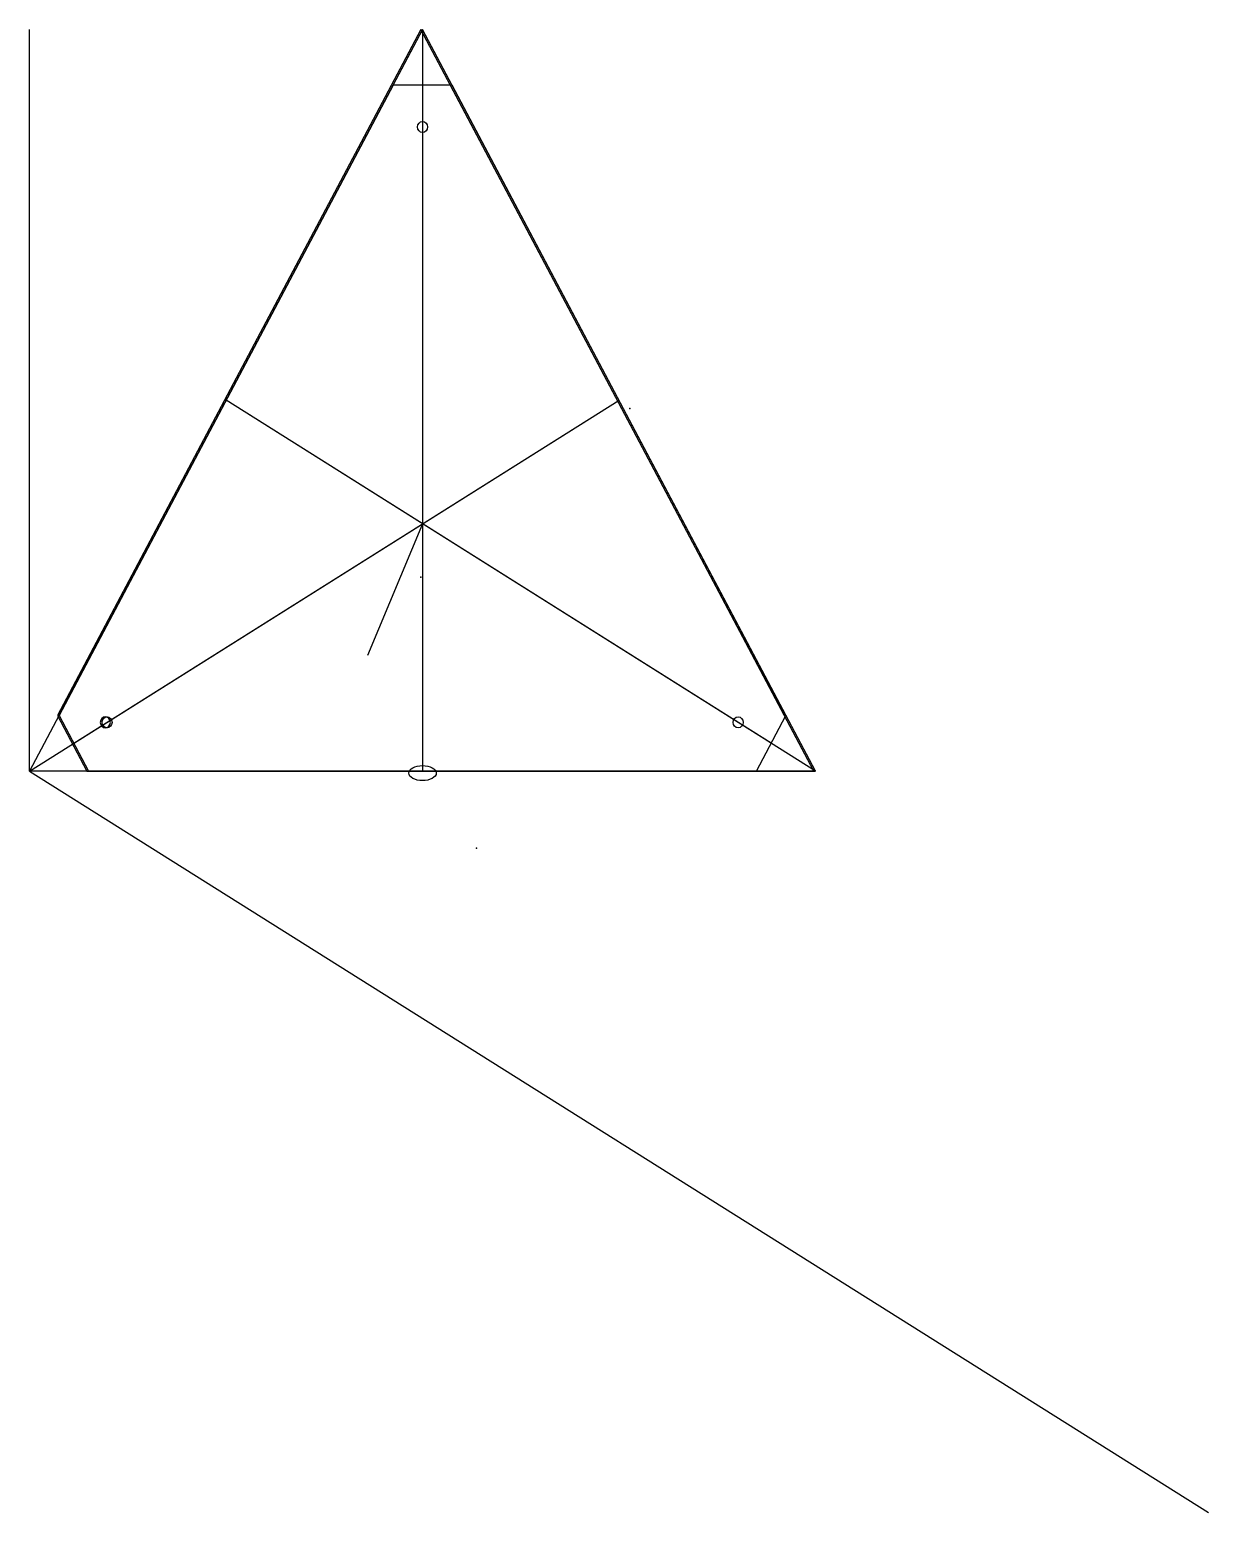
# Model space of a CAD drawing. Header units: centimetres. Extents: x -17 to 38.1, y -31 to 38.2.
import ezdxf

# ---------------------------------------------------------------- set-up
doc = ezdxf.new("R2010")
doc.units = ezdxf.units.CM
doc.header["$MEASUREMENT"] = 0
for name, color, linetype in [('Wersja_finalna_brudna_blacha_gorna (1) v2_Reconstructed-Sketch2', 7, 'Continuous'), ('Wersja_finalna_brudna_blacha_gorna (1) v2_Sketch1', 7, 'Continuous'), ('Wersja_finalna_brudna_blacha_gorna (1) v2_Sketch3', 7, 'Continuous'), ('Wersja_finalna_brudna_blacha_gorna (1) v2_Sketch4', 7, 'Continuous')]:
    doc.layers.add(name, color=color, linetype=linetype)

msp = doc.modelspace()

# ---------------------------------------------------------------- linework, layer by layer
at = {"layer": 'Wersja_finalna_brudna_blacha_gorna (1) v2_Reconstructed-Sketch2'}
for p, q in [((1.285, 38.241, 9.914), (-15.697, 6.198, 17.254)), ((19.643, 3.6, 1.978), (1.285, 38.241, 9.914)), ((-15.697, 6.198, 17.254), (-14.32, 3.6, 16.658)), ((-14.32, 3.6, 16.658), (-0.092, 3.6, 10.509)), ((-0.092, 3.6, 10.509), (2.662, 3.6, 9.318)), ((6.976, 3.6, 7.454), (2.662, 3.6, 9.318)), ((6.976, 3.6, 7.454), (2.662, 3.6, 9.318)), ((6.976, 3.6, 7.454), (2.662, 3.6, 9.318)), ((6.976, 3.6, 7.454), (19.643, 3.6, 1.978))]:
    msp.add_line(p, q, dxfattribs=at)
at = {"layer": 'Wersja_finalna_brudna_blacha_gorna (1) v2_Reconstructed-Sketch2', "extrusion": (-0.39676, -2.2e-15, -0.917922)}
msp.add_circle((-5.874, 18.815, -9.61), 0.255, dxfattribs=at)
at = {"layer": 'Wersja_finalna_brudna_blacha_gorna (1) v2_Reconstructed-Sketch2'}
msp.add_point((1.285, 12.66, 9.914), dxfattribs=at)
at = {"layer": 'Wersja_finalna_brudna_blacha_gorna (1) v2_Sketch1'}
for p, q in [((1.364, 38.241, 10.097), (-16.994, 3.6, 18.032)), ((-16.994, 3.6, 18.032), (-16.994, 38.241, 18.032)), ((1.364, 38.241, 10.097), (-15.617, 6.198, 17.437)), ((19.723, 3.6, 2.162), (1.364, 38.241, 10.097)), ((1.364, 38.241, 10.097), (1.364, 3.6, 10.097)), ((-16.994, 3.6, 18.032), (10.544, 20.921, 6.13)), ((19.723, 3.6, 2.162), (-7.815, 20.921, 14.065)), ((-15.617, 6.198, 17.437), (-14.24, 3.6, 16.842)), ((-16.994, 3.6, 18.032), (38.081, -31.041, -5.773)), ((19.723, 3.6, 2.162), (-16.994, 3.6, 18.032)), ((-14.24, 3.6, 16.842), (19.723, 3.6, 2.162))]:
    msp.add_line(p, q, dxfattribs=at)
at = {"layer": 'Wersja_finalna_brudna_blacha_gorna (1) v2_Sketch1', "extrusion": (0.39676, 1.26e-14, 0.917922)}
msp.add_circle((5.874, 18.815, 9.81), 0.255, dxfattribs=at)
at = {"layer": 'Wersja_finalna_brudna_blacha_gorna (1) v2_Sketch1', "extrusion": (0.39676, 1.25e-14, 0.917922)}
msp.add_ellipse((1.364, 3.502, 10.097), major_axis=(0.643, 0, -0.278), ratio=0.500001, dxfattribs=at)
at = {"layer": 'Wersja_finalna_brudna_blacha_gorna (1) v2_Sketch1'}
for p in [(11.048, 20.545, 5.911), (1.364, 15.147, 10.097), (3.892, 0, 9.005)]:
    msp.add_point(p, dxfattribs=at)
at = {"layer": 'Wersja_finalna_brudna_blacha_gorna (1) v2_Sketch3'}
for p, q in [((-0.013, 35.643, 10.692), (-15.617, 6.198, 17.437)), ((2.741, 35.643, 9.502), (-0.013, 35.643, 10.692)), ((1.364, 35.643, 10.097), (1.364, 3.6, 10.097)), ((18.346, 6.198, 2.757), (2.741, 35.643, 9.502)), ((-14.929, 4.899, 17.14), (10.544, 20.921, 6.13)), ((17.657, 4.899, 3.055), (-7.815, 20.921, 14.065)), ((1.364, 15.147, 10.097), (-1.201, 8.995, 11.206)), ((-15.617, 6.198, 17.437), (-14.24, 3.6, 16.842)), ((16.969, 3.6, 3.352), (18.346, 6.198, 2.757)), ((-14.24, 3.6, 16.842), (16.969, 3.6, 3.352))]:
    msp.add_line(p, q, dxfattribs=at)
at = {"layer": 'Wersja_finalna_brudna_blacha_gorna (1) v2_Sketch3', "extrusion": (0.39676, 2.3e-15, 0.917922)}
msp.add_circle((33.693, 2.754, 9.81), 0.255, dxfattribs=at)
at = {"layer": 'Wersja_finalna_brudna_blacha_gorna (1) v2_Sketch3', "extrusion": (0.39676, 2.2e-15, 0.917922)}
msp.add_circle((5.874, 18.815, 9.81), 0.255, dxfattribs=at)
at = {"layer": 'Wersja_finalna_brudna_blacha_gorna (1) v2_Sketch3', "extrusion": (0.39676, 2.1e-15, 0.917922)}
msp.add_circle((5.874, -13.307, 9.81), 0.255, dxfattribs=at)
at = {"layer": 'Wersja_finalna_brudna_blacha_gorna (1) v2_Sketch3'}
msp.add_point((3.892, 0, 9.005), dxfattribs=at)
at = {"layer": 'Wersja_finalna_brudna_blacha_gorna (1) v2_Sketch4'}
for p, q in [((-0.013, 35.643, 10.692), (-15.617, 6.198, 17.437)), ((2.741, 35.643, 9.502), (-0.013, 35.643, 10.692)), ((18.346, 6.198, 2.757), (2.741, 35.643, 9.502)), ((-15.617, 6.198, 17.437), (-14.24, 3.6, 16.842)), ((16.969, 3.6, 3.352), (18.346, 6.198, 2.757)), ((-14.24, 3.6, 16.842), (16.969, 3.6, 3.352))]:
    msp.add_line(p, q, dxfattribs=at)
at = {"layer": 'Wersja_finalna_brudna_blacha_gorna (1) v2_Sketch4', "extrusion": (0.39676, 2.2e-15, 0.917922)}
for centre in [(33.693, 2.754, 9.81), (5.874, 18.815, 9.81), (5.874, -13.307, 9.81)]:
    msp.add_circle(centre, 0.255, dxfattribs=at)
at = {"layer": 'Wersja_finalna_brudna_blacha_gorna (1) v2_Sketch4'}
msp.add_point((3.892, 0, 9.005), dxfattribs=at)

doc.saveas('drawing.dxf')
